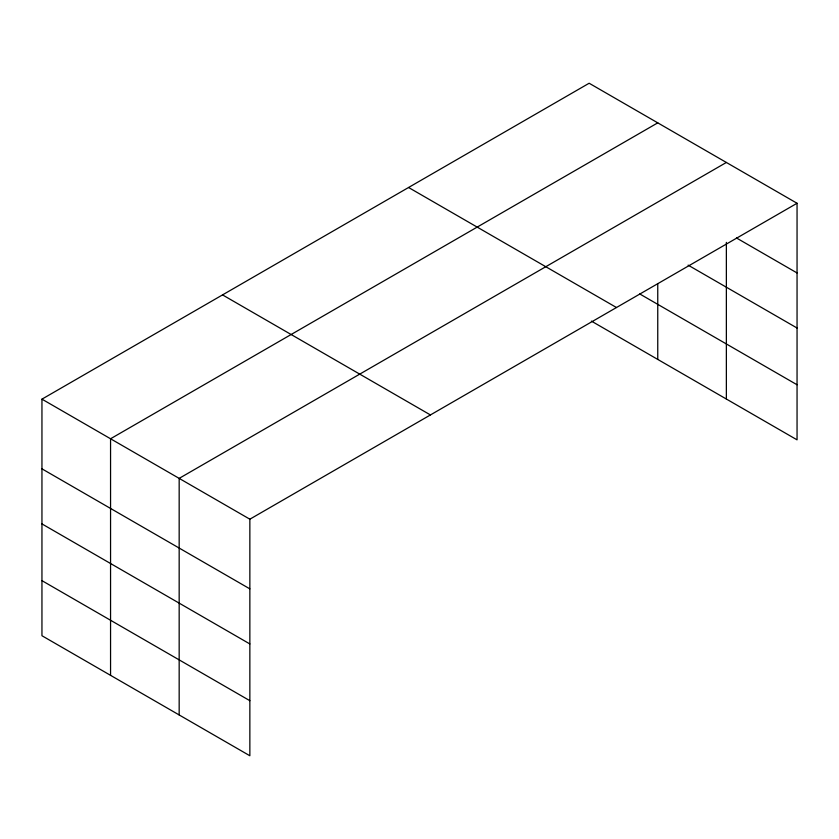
<?xml version="1.0" encoding="UTF-8"?>
<svg xmlns="http://www.w3.org/2000/svg" width="839" height="839" viewBox="0 0 839 839"><rect width="100%" height="100%" fill="white"/><g stroke="black" fill="none" stroke-linecap="round" stroke-linejoin="round"><path stroke-width="1.26" d="M797.05 203.269L589.146 83.239L41.95 399.154L41.95 635.731L249.854 755.761L249.854 519.194L797.05 203.269L797.05 439.846L591.39 321.106M726.364 242.377L726.364 399.028M657.755 122.851L110.559 438.766L110.559 675.343M726.364 162.462L179.168 478.377L179.168 714.954M736.464 237.961L797.05 272.948M688.116 265.134L797.05 328.018M639.758 293.954L797.05 384.765M408.572 187.496L616.476 307.525M222.524 294.898L430.428 414.938M41.95 399.154L249.854 519.194M41.95 468.833L249.854 588.863M41.95 523.903L249.854 643.943M41.95 580.651L249.854 700.691M657.755 283.708L657.755 359.417"/></g></svg>
